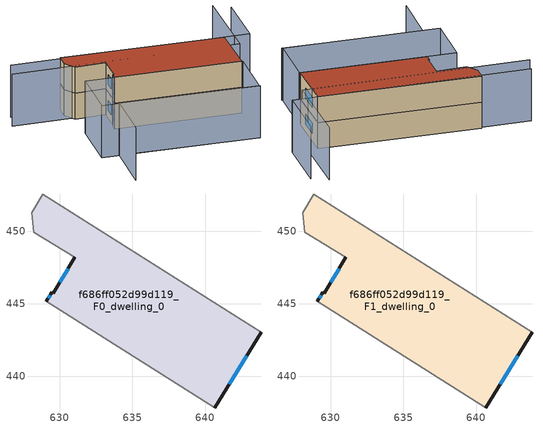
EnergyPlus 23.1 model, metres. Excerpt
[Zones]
f686ff052d99d119_F0_dwelling_0
 floor ground (EU_floor_Construction): 643.84,443.05 640.68,437.84 629.08,445.17 629.45,445.79 629.55,445.72 631.05,448.19 628.21,449.91 628.06,451.27 628.83,452.54 z0
 wall outside (EU_wall_Construction): 640.68,437.84 643.84,443.05 / 631.05,448.19 629.55,445.72 629.45,445.79 629.08,445.17 z0:3
 wall adiabatic (EU_wall_Construction): 643.84,443.05 628.83,452.54 628.06,451.27 628.21,449.91 631.05,448.19 / 629.08,445.17 640.68,437.84 z0:3
 window (EU_Window_Construction): 641.66,439.46 642.85,441.43 / 629.34,445.59 629.2,445.36 / 630.58,447.42 630.02,446.49 z0.93:2.07
f686ff052d99d119_F1_dwelling_0
 floor to f686ff052d99d119_F0_dwelling_0 (EU_floor_Construction): 643.84,443.05 640.68,437.84 629.08,445.17 629.45,445.79 629.55,445.72 631.05,448.19 628.21,449.91 628.06,451.27 628.83,452.54 z3
 wall outside (EU_wall_Construction): 640.68,437.84 643.84,443.05 / 631.05,448.19 629.55,445.72 629.45,445.79 629.08,445.17 z3:6
 wall adiabatic (EU_wall_Construction): 643.84,443.05 628.83,452.54 628.06,451.27 628.21,449.91 631.05,448.19 / 629.08,445.17 640.68,437.84 z3:6
 window (EU_Window_Construction): 641.66,439.46 642.85,441.43 / 629.34,445.59 629.2,445.36 / 630.58,447.42 630.02,446.49 z3.93:5.07
 roof outside (EU_roof_Construction): 640.68,437.84 643.84,443.05 628.83,452.54 628.06,451.27 628.21,449.91 631.05,448.19 629.55,445.72 629.45,445.79 629.08,445.17 z6
shading: 621.49,435.55 624.75,440.7 / 624.75,440.7 637.6,432.57 / 649.68,447.25 646.19,441.6 / 646.19,441.6 624.15,455.21 / 648.6,448.86 643.72,440.82 / 643.72,440.82 622.58,453.66 / 637.51,432.63 623.14,441.71 / 623.14,441.71 626.4,446.87 / 626.4,446.87 640.77,437.78 / 640.77,437.78 637.51,432.63 z0:6
[Building]
EU S2 Campaign: North Axis=0; Terrain=City; Solar Distribution=FullExterior
[Site:Location]
Montreal-Trudeau.Intl.AP: Latitude=45.4667; Longitude=-73.75; Time Zone=-5; Elevation=36
[SizingPeriod:WeatherFileDays]
AnnualSizingPeriod: Begin Month=1; Begin Day of Month=1; End Month=12; End Day of Month=31; Day of Week for Start Day=Monday; Use Weather File Daylight Saving Period=No; Use Weather File Rain and Snow Indicators=No
[MATERIAL]
EU_InternalMass_Material: Roughness=MediumRough; Thickness=0.1; Conductivity=1; Density=1800; Specific Heat=900; Thermal Absorptance=0.9; Solar Absorptance=0.7; Visible Absorptance=0.7
[MATERIAL:NOMASS] Roughness=MediumRough; Thermal Absorptance=0.9; Solar Absorptance=0.7; Visible Absorptance=0.7
Name | Thermal Resistance
EU_wall_NoMass; EU_floor_NoMass | 1.36485
EU_roof_NoMass | 2.55992
[WINDOWMATERIAL:SIMPLEGLAZINGSYSTEM]
EU_Window_SimpleGlazing: UFactor=3.92339; Solar Heat Gain Coefficient=0.8; Visible Transmittance=0.8
[CONSTRUCTION]
EU_wall_Construction: EU_wall_NoMass
EU_roof_Construction: EU_roof_NoMass
EU_floor_Construction: EU_floor_NoMass
EU_Window_Construction: EU_Window_SimpleGlazing
EU_InternalMass_Construction: EU_InternalMass_Material
[ZONE] Type=1; Multiplier=1; Ceiling Height=autocalculate; Volume=279.17; Floor Area=autocalculate; Part of Total Floor Area=Yes
f686ff052d99d119_F0_dwelling_0; f686ff052d99d119_F1_dwelling_0
[INTERNALMASS] Construction=EU_InternalMass_Construction; Surface Area=93.0564
Name | Zone or ZoneList
f686ff052d99d119_F0_dwelling_0_EU_InternalMass | f686ff052d99d119_F0_dwelling_0
f686ff052d99d119_F1_dwelling_0_EU_InternalMass | f686ff052d99d119_F1_dwelling_0
[OTHEREQUIPMENT] Fuel Type=Electricity; Design Level Calculation Method=Watts/Area; Power per Zone Floor Area=1; Fraction Latent=0; Fraction Radiant=0; Fraction Lost=0; Carbon Dioxide Generation Rate=0; EndUse Subcategory=EU_Step8_InternalGains
Name | Zone or ZoneList or Space or SpaceList | Schedule
EU_Step8_InternalGain_f686ff052d99d119_F0_dwelling_0_f000 | f686ff052d99d119_F0_dwelling_0 | EU_Step8_GainSchedule_f686ff052d99d119_F0_dwelling_0_f000
EU_Step8_InternalGain_f686ff052d99d119_F1_dwelling_0_f000 | f686ff052d99d119_F1_dwelling_0 | EU_Step8_GainSchedule_f686ff052d99d119_F1_dwelling_0_f000
[ZONEVENTILATION:DESIGNFLOWRATE] Schedule=EU_AlwaysOn; Design Flow Rate Calculation Method=AirChanges/Hour; Air Changes per Hour=0.860309; Ventilation Type=Natural; Fan Pressure Rise=0; Fan Total Efficiency=1; Constant Term Coefficient=1; Temperature Term Coefficient=0; Velocity Term Coefficient=0; Velocity Squared Term Coefficient=0; Minimum Indoor Temperature=-100; Maximum Indoor Temperature=100; Delta Temperature=-100; Minimum Outdoor Temperature=-100; Maximum Outdoor Temperature=100; Maximum Wind Speed=40
Name | Zone or ZoneList or Space or SpaceList
EU_ConstantAir_f686ff052d99d119_F0_dwelling_0 | f686ff052d99d119_F0_dwelling_0
EU_ConstantAir_f686ff052d99d119_F1_dwelling_0 | f686ff052d99d119_F1_dwelling_0
[HVACTEMPLATE:THERMOSTAT] Constant Heating Setpoint=20; Constant Cooling Setpoint=50
EU_HeatOnly_f686ff052d99d119_F0_dwelling_0; EU_HeatOnly_f686ff052d99d119_F1_dwelling_0
[HVACTEMPLATE:ZONE:IDEALLOADSAIRSYSTEM] System Availability Schedule=EU_AlwaysOn; Maximum Heating Supply Air Temperature=50; Minimum Cooling Supply Air Temperature=13; Maximum Heating Supply Air Humidity Ratio=0.0156; Minimum Cooling Supply Air Humidity Ratio=0.0077; Heating Limit=NoLimit; Cooling Limit=NoLimit; Heating Availability Schedule=EU_AlwaysOn; Cooling Availability Schedule=EU_CoolingOff; Dehumidification Control Type=ConstantSensibleHeatRatio; Cooling Sensible Heat Ratio=0.7; Dehumidification Setpoint=60; Humidification Control Type=None; Humidification Setpoint=30; Outdoor Air Method=None; Outdoor Air Flow Rate per Person=0.00944; Outdoor Air Flow Rate per Zone Floor Area=0; Outdoor Air Flow Rate per Zone=0; Demand Controlled Ventilation Type=None; Outdoor Air Economizer Type=NoEconomizer; Heat Recovery Type=None; Sensible Heat Recovery Effectiveness=0.7; Latent Heat Recovery Effectiveness=0.65
Name | Template Thermostat
f686ff052d99d119_F0_dwelling_0 | EU_HeatOnly_f686ff052d99d119_F0_dwelling_0
f686ff052d99d119_F1_dwelling_0 | EU_HeatOnly_f686ff052d99d119_F1_dwelling_0
[SIZING:ZONE] Zone Cooling Design Supply Air Temperature Input Method=SupplyAirTemperature; Zone Cooling Design Supply Air Temperature=13; Zone Heating Design Supply Air Temperature Input Method=SupplyAirTemperature; Zone Heating Design Supply Air Temperature=50; Zone Cooling Design Supply Air Humidity Ratio=0.008; Zone Heating Design Supply Air Humidity Ratio=0.008; Cooling Design Air Flow Method=DesignDay; Cooling Design Air Flow Rate=0; Cooling Minimum Air Flow per Zone Floor Area=0.000762; Cooling Minimum Air Flow=0; Cooling Minimum Air Flow Fraction=0.2; Heating Design Air Flow Method=DesignDay; Heating Design Air Flow Rate=0; Heating Maximum Air Flow per Zone Floor Area=0.002032; Heating Maximum Air Flow=0.141576; Heating Maximum Air Flow Fraction=0.3; Account for Dedicated Outdoor Air System=No; Dedicated Outdoor Air System Control Strategy=NeutralSupplyAir; Dedicated Outdoor Air Low Setpoint Temperature for Design=autosize; Dedicated Outdoor Air High Setpoint Temperature for Design=autosize; Zone Load Sizing Method=Sensible Load Only No Latent Load; Zone Latent Cooling Design Supply Air Humidity Ratio Input Method=HumidityRatioDifference; Zone Cooling Design Supply Air Humidity Ratio Difference=0.005; Zone Latent Heating Design Supply Air Humidity Ratio Input Method=HumidityRatioDifference; Zone Humidification Design Supply Air Humidity Ratio Difference=0.005
f686ff052d99d119_F0_dwelling_0; f686ff052d99d119_F1_dwelling_0
[SCHEDULE:CONSTANT]
Name | Hourly Value
EU_AlwaysOn | 1
EU_CoolingOff | 0
[SCHEDULE:FILE] Column Number=1; Rows to Skip at Top=0; Number of Hours of Data=8760; Column Separator=Comma; Interpolate to Timestep=No; Minutes per Item=60; Adjust Schedule for Daylight Savings=Yes
Name | File
EU_Step8_GainSchedule_f686ff052d99d119_F0_dwelling_0_f000 | ../../schedules/f686ff052d99d119/f686ff052d99d119_F0_dwelling_0_f000_gain.csv
EU_Step8_GainSchedule_f686ff052d99d119_F1_dwelling_0_f000 | ../../schedules/f686ff052d99d119/f686ff052d99d119_F1_dwelling_0_f000_gain.csv
